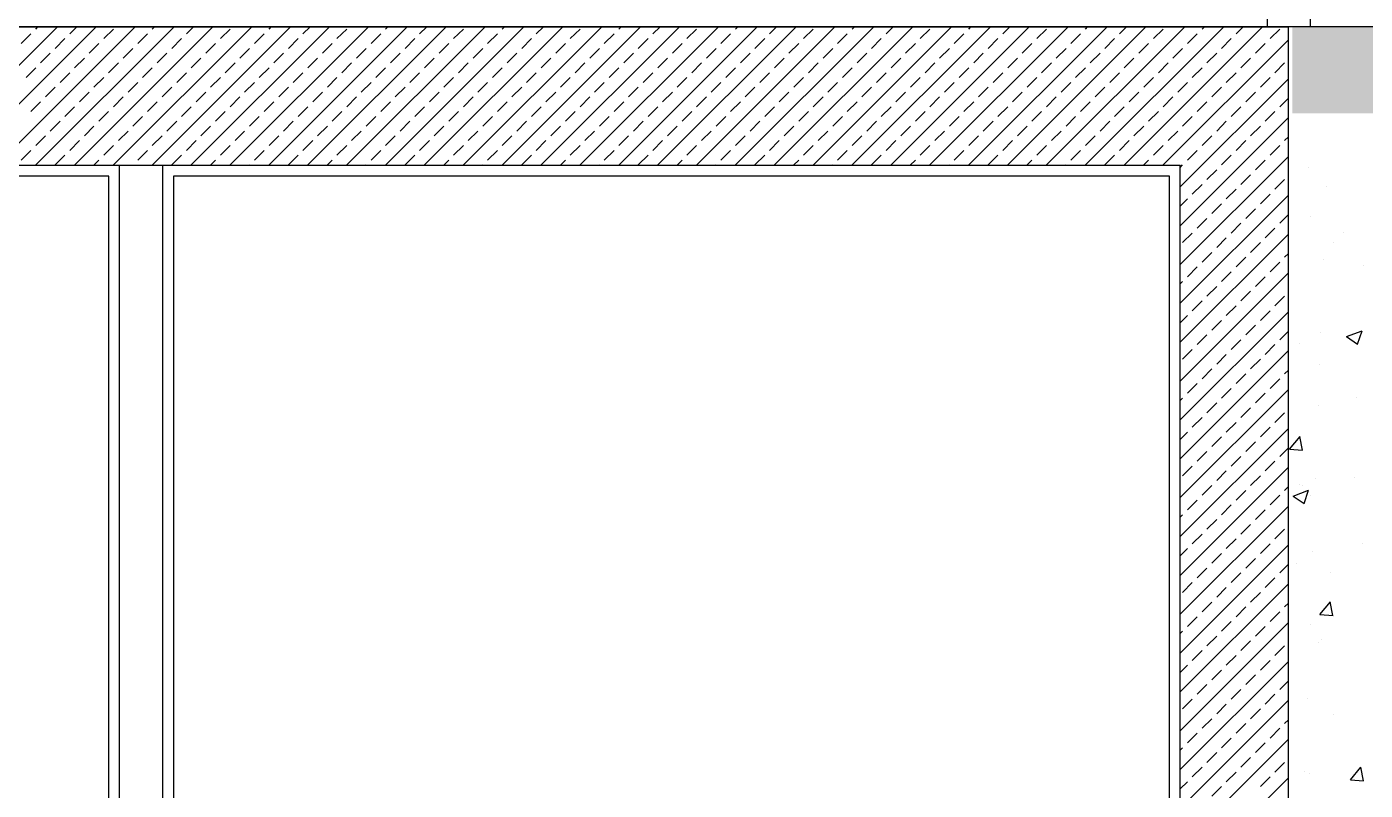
# Model space of a CAD drawing. Header units: millimetres. Extents: x 43168.9 to 43194.6, y -25545.1 to -25543.4.
# Drawn here: x 43184.9421 to 43185.0658, y -25544.4971 to -25544.4266 of the extents above; entities that cross this region are included whole.
import ezdxf

# ---------------------------------------------------------------- set-up
doc = ezdxf.new("R2010")
doc.units = ezdxf.units.MM
doc.header["$LTSCALE"] = 200
doc.linetypes.add('kesit_$0$HIDDEN2', pattern=[0.1875, 0.125, -0.0625])
for name, color, linetype in [('cam_sgh', 1, 'Continuous'), ('duv_sgh', 4, 'Continuous'), ('kesit_$0$izd-alt_sgh', 8, 'kesit_$0$HIDDEN2'), ('kolon-b.a_sgh', 6, 'Continuous'), ('olcuaks_sgh', 41, 'Continuous'), ('siva_sgh', 145, 'Continuous'), ('tarama-betonarme_sgh', 223, 'Continuous'), ('tarama-zemin_sgh', 197, 'Continuous')]:
    doc.layers.add(name, color=color, linetype=linetype)

msp = doc.modelspace()

# ---------------------------------------------------------------- hatches: boundary and pattern name
at = {"layer": 'olcuaks_sgh'}
h = msp.add_hatch(color=252, dxfattribs=at)
h.dxf.hatch_style = 1
h.paths.add_polyline_path([(43185.17909, -25544.42656), (43185.05906, -25544.42656), (43185.05906, -25544.43456), (43185.17909, -25544.43456)])

# ---------------------------------------------------------------- linework, layer by layer
at = {"layer": 'cam_sgh'}
for p, q in [((43185.05671, -25544.14836), (43185.05671, -25544.42656)), ((43185.06071, -25544.14836), (43185.06071, -25544.42656))]:
    msp.add_line(p, q, dxfattribs=at)
at = {"layer": 'duv_sgh'}
for p, q in [((43184.95069, -25544.58656), (43184.95069, -25544.43936)), ((43184.95469, -25544.58656), (43184.95469, -25544.43936))]:
    msp.add_line(p, q, dxfattribs=at)
at = {"layer": 'kesit_$0$izd-alt_sgh'}
msp.add_line((43185.17869, -25544.42656), (43183.58059, -25544.42656), dxfattribs=at)
at = {"layer": 'kolon-b.a_sgh'}
for p, q in [((43184.56929, -25544.42656), (43185.05869, -25544.42656)), ((43185.05869, -25544.78256), (43185.05869, -25544.42656)), ((43184.57529, -25544.43936), (43185.04869, -25544.43936)), ((43185.04869, -25544.74656), (43185.04869, -25544.43936))]:
    msp.add_line(p, q, dxfattribs=at)
at = {"layer": 'siva_sgh'}
for p, q in [((43184.94969, -25544.44036), (43184.57629, -25544.44036)), ((43184.94969, -25544.59356), (43184.94969, -25544.44036)), ((43185.04769, -25544.44036), (43184.95569, -25544.44036)), ((43184.95569, -25544.44036), (43184.95569, -25544.58656)), ((43185.04769, -25544.58656), (43185.04769, -25544.44036))]:
    msp.add_line(p, q, dxfattribs=at)
at = {"layer": 'tarama-betonarme_sgh'}
for p, q in [((43184.93215, -25544.43936), (43184.94495, -25544.42656)), ((43184.93574, -25544.43936), (43184.94854, -25544.42656)), ((43184.93933, -25544.43936), (43184.95213, -25544.42656)), ((43184.9416, -25544.42811), (43184.9425, -25544.42722)), ((43184.94293, -25544.43936), (43184.95573, -25544.42656)), ((43184.94295, -25544.42677), (43184.94315, -25544.42656)), ((43184.94609, -25544.42722), (43184.94675, -25544.42656)), ((43184.94652, -25544.43936), (43184.95932, -25544.42656)), ((43184.94923, -25544.42766), (43184.95013, -25544.42677)), ((43184.95011, -25544.43936), (43184.96291, -25544.42656)), ((43184.95237, -25544.42811), (43184.95327, -25544.42722)), ((43184.9537, -25544.43936), (43184.9665, -25544.42656)), ((43184.95372, -25544.42677), (43184.95393, -25544.42656)), ((43184.95687, -25544.42722), (43184.95752, -25544.42656)), ((43184.95729, -25544.43936), (43184.97009, -25544.42656)), ((43184.96001, -25544.42766), (43184.96091, -25544.42677)), ((43184.96089, -25544.43936), (43184.97369, -25544.42656)), ((43184.96315, -25544.42811), (43184.96405, -25544.42722)), ((43184.96448, -25544.43936), (43184.97728, -25544.42656)), ((43184.9645, -25544.42677), (43184.96471, -25544.42656)), ((43184.96764, -25544.42722), (43184.9683, -25544.42656)), ((43184.96807, -25544.43936), (43184.98087, -25544.42656)), ((43184.97078, -25544.42766), (43184.97168, -25544.42677)), ((43184.97166, -25544.43936), (43184.98446, -25544.42656)), ((43184.97393, -25544.42811), (43184.97483, -25544.42722)), ((43184.97525, -25544.43936), (43184.98805, -25544.42656)), ((43184.97527, -25544.42677), (43184.97548, -25544.42656)), ((43184.97842, -25544.42722), (43184.97907, -25544.42656)), ((43184.97885, -25544.43936), (43184.99165, -25544.42656)), ((43184.98156, -25544.42766), (43184.98246, -25544.42677)), ((43184.98244, -25544.43936), (43184.99524, -25544.42656)), ((43184.9847, -25544.42811), (43184.9856, -25544.42722)), ((43184.98603, -25544.43936), (43184.99883, -25544.42656)), ((43184.98605, -25544.42677), (43184.98626, -25544.42656)), ((43184.98919, -25544.42722), (43184.98985, -25544.42656)), ((43184.98962, -25544.43936), (43185.00242, -25544.42656)), ((43184.99234, -25544.42766), (43184.99324, -25544.42677)), ((43184.99322, -25544.43936), (43185.00602, -25544.42656)), ((43184.99548, -25544.42811), (43184.99638, -25544.42722)), ((43184.99681, -25544.43936), (43185.00961, -25544.42656)), ((43184.99683, -25544.42677), (43184.99703, -25544.42656)), ((43184.99997, -25544.42722), (43185.00063, -25544.42656)), ((43185.0004, -25544.43936), (43185.0132, -25544.42656)), ((43185.00311, -25544.42766), (43185.00401, -25544.42677)), ((43185.00399, -25544.43936), (43185.01679, -25544.42656)), ((43185.00626, -25544.42811), (43185.00715, -25544.42722)), ((43185.00758, -25544.43936), (43185.02038, -25544.42656)), ((43185.0076, -25544.42677), (43185.00781, -25544.42656)), ((43185.01075, -25544.42722), (43185.0114, -25544.42656)), ((43185.01118, -25544.43936), (43185.02398, -25544.42656)), ((43185.01389, -25544.42766), (43185.01479, -25544.42677)), ((43185.01477, -25544.43936), (43185.02757, -25544.42656)), ((43185.01703, -25544.42811), (43185.01793, -25544.42722)), ((43185.01836, -25544.43936), (43185.03116, -25544.42656)), ((43185.01838, -25544.42677), (43185.01859, -25544.42656)), ((43185.02152, -25544.42722), (43185.02218, -25544.42656)), ((43185.02195, -25544.43936), (43185.03475, -25544.42656)), ((43185.02467, -25544.42766), (43185.02556, -25544.42677)), ((43185.02554, -25544.43936), (43185.03834, -25544.42656)), ((43185.02781, -25544.42811), (43185.02871, -25544.42722)), ((43185.02914, -25544.43936), (43185.04194, -25544.42656)), ((43185.02916, -25544.42677), (43185.02936, -25544.42656)), ((43185.0323, -25544.42722), (43185.03296, -25544.42656)), ((43185.03273, -25544.43936), (43185.04553, -25544.42656)), ((43185.03544, -25544.42766), (43185.03634, -25544.42677)), ((43185.03632, -25544.43936), (43185.04912, -25544.42656)), ((43185.03859, -25544.42811), (43185.03948, -25544.42722)), ((43185.03991, -25544.43936), (43185.05271, -25544.42656)), ((43185.03993, -25544.42677), (43185.04014, -25544.42656)), ((43185.04308, -25544.42722), (43185.04373, -25544.42656)), ((43185.0435, -25544.43936), (43185.0563, -25544.42656)), ((43185.04622, -25544.42766), (43185.04712, -25544.42677)), ((43185.04936, -25544.42811), (43185.05026, -25544.42722)), ((43185.05071, -25544.42677), (43185.05092, -25544.42656)), ((43185.05385, -25544.42722), (43185.05451, -25544.42656)), ((43185.05699, -25544.42766), (43185.05789, -25544.42677)), ((43184.94474, -25544.42856), (43184.94564, -25544.42766)), ((43184.94788, -25544.42901), (43184.94878, -25544.42811)), ((43184.95103, -25544.42946), (43184.95193, -25544.42856)), ((43184.95552, -25544.42856), (43184.95642, -25544.42766)), ((43184.95866, -25544.42901), (43184.95956, -25544.42811)), ((43184.9618, -25544.42946), (43184.9627, -25544.42856)), ((43184.96629, -25544.42856), (43184.96719, -25544.42766)), ((43184.96944, -25544.42901), (43184.97034, -25544.42811)), ((43184.97258, -25544.42946), (43184.97348, -25544.42856)), ((43184.97707, -25544.42856), (43184.97797, -25544.42766)), ((43184.98021, -25544.42901), (43184.98111, -25544.42811)), ((43184.98336, -25544.42946), (43184.98425, -25544.42856)), ((43184.98785, -25544.42856), (43184.98874, -25544.42766)), ((43184.99099, -25544.42901), (43184.99189, -25544.42811)), ((43184.99413, -25544.42946), (43184.99503, -25544.42856)), ((43184.99862, -25544.42856), (43184.99952, -25544.42766)), ((43185.00177, -25544.42901), (43185.00266, -25544.42811)), ((43185.00491, -25544.42946), (43185.00581, -25544.42856)), ((43185.0094, -25544.42856), (43185.0103, -25544.42766)), ((43185.01254, -25544.42901), (43185.01344, -25544.42811)), ((43185.01569, -25544.42946), (43185.01658, -25544.42856)), ((43185.02018, -25544.42856), (43185.02107, -25544.42766)), ((43185.02332, -25544.42901), (43185.02422, -25544.42811)), ((43185.02646, -25544.42946), (43185.02736, -25544.42856)), ((43185.03095, -25544.42856), (43185.03185, -25544.42766)), ((43185.0341, -25544.42901), (43185.03499, -25544.42811)), ((43185.03724, -25544.42946), (43185.03814, -25544.42856)), ((43185.04173, -25544.42856), (43185.04263, -25544.42766)), ((43185.04487, -25544.42901), (43185.04577, -25544.42811)), ((43185.0471, -25544.43936), (43185.05869, -25544.42776)), ((43185.04801, -25544.42946), (43185.04891, -25544.42856)), ((43185.0525, -25544.42856), (43185.0534, -25544.42766)), ((43185.05565, -25544.42901), (43185.05655, -25544.42811)), ((43184.94339, -25544.42991), (43184.94429, -25544.42901)), ((43184.94654, -25544.43036), (43184.94744, -25544.42946)), ((43184.94968, -25544.43081), (43184.95058, -25544.42991)), ((43184.95417, -25544.42991), (43184.95507, -25544.42901)), ((43184.95731, -25544.43036), (43184.95821, -25544.42946)), ((43184.96046, -25544.43081), (43184.96136, -25544.42991)), ((43184.96495, -25544.42991), (43184.96585, -25544.42901)), ((43184.96809, -25544.43036), (43184.96899, -25544.42946)), ((43184.97123, -25544.43081), (43184.97213, -25544.42991)), ((43184.97572, -25544.42991), (43184.97662, -25544.42901)), ((43184.97887, -25544.43036), (43184.97976, -25544.42946)), ((43184.98201, -25544.43081), (43184.98291, -25544.42991)), ((43184.9865, -25544.42991), (43184.9874, -25544.42901)), ((43184.98964, -25544.43036), (43184.99054, -25544.42946)), ((43184.99279, -25544.43081), (43184.99368, -25544.42991)), ((43184.99728, -25544.42991), (43184.99817, -25544.42901)), ((43185.00042, -25544.43036), (43185.00132, -25544.42946)), ((43185.00356, -25544.43081), (43185.00446, -25544.42991)), ((43185.00805, -25544.42991), (43185.00895, -25544.42901)), ((43185.0112, -25544.43036), (43185.01209, -25544.42946)), ((43185.01434, -25544.43081), (43185.01524, -25544.42991)), ((43185.01883, -25544.42991), (43185.01973, -25544.42901)), ((43185.02197, -25544.43036), (43185.02287, -25544.42946)), ((43185.02512, -25544.43081), (43185.02601, -25544.42991)), ((43185.02961, -25544.42991), (43185.0305, -25544.42901)), ((43185.03275, -25544.43036), (43185.03365, -25544.42946)), ((43185.03589, -25544.43081), (43185.03679, -25544.42991)), ((43185.04038, -25544.42991), (43185.04128, -25544.42901)), ((43185.04352, -25544.43036), (43185.04442, -25544.42946)), ((43185.04667, -25544.43081), (43185.04757, -25544.42991)), ((43185.05116, -25544.42991), (43185.05206, -25544.42901)), ((43185.0543, -25544.43036), (43185.0552, -25544.42946)), ((43185.05744, -25544.43081), (43185.05834, -25544.42991)), ((43184.94205, -25544.43126), (43184.94295, -25544.43036)), ((43184.94519, -25544.43171), (43184.94609, -25544.43081)), ((43184.95282, -25544.43126), (43184.95372, -25544.43036)), ((43184.95597, -25544.43171), (43184.95687, -25544.43081)), ((43184.9636, -25544.43126), (43184.9645, -25544.43036)), ((43184.96674, -25544.43171), (43184.96764, -25544.43081)), ((43184.97438, -25544.43126), (43184.97527, -25544.43036)), ((43184.97752, -25544.43171), (43184.97842, -25544.43081)), ((43184.98515, -25544.43126), (43184.98605, -25544.43036)), ((43184.9883, -25544.43171), (43184.98919, -25544.43081)), ((43184.99593, -25544.43126), (43184.99683, -25544.43036)), ((43184.99907, -25544.43171), (43184.99997, -25544.43081)), ((43185.00671, -25544.43126), (43185.0076, -25544.43036)), ((43185.00985, -25544.43171), (43185.01075, -25544.43081)), ((43185.01748, -25544.43126), (43185.01838, -25544.43036)), ((43185.02062, -25544.43171), (43185.02152, -25544.43081)), ((43185.02826, -25544.43126), (43185.02916, -25544.43036)), ((43185.0314, -25544.43171), (43185.0323, -25544.43081)), ((43185.03903, -25544.43126), (43185.03993, -25544.43036)), ((43185.04218, -25544.43171), (43185.04308, -25544.43081)), ((43185.04981, -25544.43126), (43185.05071, -25544.43036)), ((43185.05295, -25544.43171), (43185.05385, -25544.43081)), ((43184.94384, -25544.43305), (43184.94474, -25544.43215)), ((43184.94833, -25544.43215), (43184.94923, -25544.43126)), ((43184.95148, -25544.4326), (43184.95237, -25544.43171)), ((43184.95462, -25544.43305), (43184.95552, -25544.43215)), ((43184.95911, -25544.43215), (43184.96001, -25544.43126)), ((43184.96225, -25544.4326), (43184.96315, -25544.43171)), ((43184.9654, -25544.43305), (43184.96629, -25544.43215)), ((43184.96989, -25544.43215), (43184.97078, -25544.43126)), ((43184.97303, -25544.4326), (43184.97393, -25544.43171)), ((43184.97617, -25544.43305), (43184.97707, -25544.43215)), ((43184.98066, -25544.43215), (43184.98156, -25544.43126)), ((43184.98381, -25544.4326), (43184.9847, -25544.43171)), ((43184.98695, -25544.43305), (43184.98785, -25544.43215)), ((43184.99144, -25544.43215), (43184.99234, -25544.43126)), ((43184.99458, -25544.4326), (43184.99548, -25544.43171)), ((43184.99773, -25544.43305), (43184.99862, -25544.43215)), ((43185.00222, -25544.43215), (43185.00311, -25544.43126)), ((43185.00536, -25544.4326), (43185.00626, -25544.43171)), ((43185.0085, -25544.43305), (43185.0094, -25544.43215)), ((43185.01299, -25544.43215), (43185.01389, -25544.43126)), ((43185.01613, -25544.4326), (43185.01703, -25544.43171)), ((43185.01928, -25544.43305), (43185.02018, -25544.43215)), ((43185.02377, -25544.43215), (43185.02467, -25544.43126)), ((43185.02691, -25544.4326), (43185.02781, -25544.43171)), ((43185.03005, -25544.43305), (43185.03095, -25544.43215)), ((43185.03454, -25544.43215), (43185.03544, -25544.43126)), ((43185.03769, -25544.4326), (43185.03859, -25544.43171)), ((43185.04083, -25544.43305), (43185.04173, -25544.43215)), ((43185.04532, -25544.43215), (43185.04622, -25544.43126)), ((43185.04846, -25544.4326), (43185.04936, -25544.43171)), ((43185.04869, -25544.44136), (43185.05869, -25544.43136)), ((43185.05161, -25544.43305), (43185.0525, -25544.43215)), ((43185.0561, -25544.43215), (43185.05699, -25544.43126)), ((43184.9425, -25544.4344), (43184.94339, -25544.4335)), ((43184.94699, -25544.4335), (43184.94788, -25544.4326)), ((43184.95013, -25544.43395), (43184.95103, -25544.43305)), ((43184.95327, -25544.4344), (43184.95417, -25544.4335)), ((43184.95776, -25544.4335), (43184.95866, -25544.4326)), ((43184.96091, -25544.43395), (43184.9618, -25544.43305)), ((43184.96405, -25544.4344), (43184.96495, -25544.4335)), ((43184.96854, -25544.4335), (43184.96944, -25544.4326)), ((43184.97168, -25544.43395), (43184.97258, -25544.43305)), ((43184.97483, -25544.4344), (43184.97572, -25544.4335)), ((43184.97932, -25544.4335), (43184.98021, -25544.4326)), ((43184.98246, -25544.43395), (43184.98336, -25544.43305)), ((43184.9856, -25544.4344), (43184.9865, -25544.4335)), ((43184.99009, -25544.4335), (43184.99099, -25544.4326)), ((43184.99324, -25544.43395), (43184.99413, -25544.43305)), ((43184.99638, -25544.4344), (43184.99728, -25544.4335)), ((43185.00087, -25544.4335), (43185.00177, -25544.4326)), ((43185.00401, -25544.43395), (43185.00491, -25544.43305)), ((43185.00715, -25544.4344), (43185.00805, -25544.4335)), ((43185.01164, -25544.4335), (43185.01254, -25544.4326)), ((43185.01479, -25544.43395), (43185.01569, -25544.43305)), ((43185.01793, -25544.4344), (43185.01883, -25544.4335)), ((43185.02242, -25544.4335), (43185.02332, -25544.4326)), ((43185.02556, -25544.43395), (43185.02646, -25544.43305)), ((43185.02871, -25544.4344), (43185.02961, -25544.4335)), ((43185.0332, -25544.4335), (43185.0341, -25544.4326)), ((43185.03634, -25544.43395), (43185.03724, -25544.43305)), ((43185.03948, -25544.4344), (43185.04038, -25544.4335)), ((43185.04397, -25544.4335), (43185.04487, -25544.4326)), ((43185.04712, -25544.43395), (43185.04801, -25544.43305)), ((43185.05026, -25544.4344), (43185.05116, -25544.4335)), ((43185.05475, -25544.4335), (43185.05565, -25544.4326)), ((43185.05789, -25544.43395), (43185.05869, -25544.43315)), ((43184.94564, -25544.43485), (43184.94654, -25544.43395)), ((43184.94878, -25544.4353), (43184.94968, -25544.4344)), ((43184.95193, -25544.43575), (43184.95282, -25544.43485)), ((43184.95642, -25544.43485), (43184.95731, -25544.43395)), ((43184.95956, -25544.4353), (43184.96046, -25544.4344)), ((43184.9627, -25544.43575), (43184.9636, -25544.43485)), ((43184.96719, -25544.43485), (43184.96809, -25544.43395)), ((43184.97034, -25544.4353), (43184.97123, -25544.4344)), ((43184.97348, -25544.43575), (43184.97438, -25544.43485)), ((43184.97797, -25544.43485), (43184.97887, -25544.43395)), ((43184.98111, -25544.4353), (43184.98201, -25544.4344)), ((43184.98425, -25544.43575), (43184.98515, -25544.43485)), ((43184.98874, -25544.43485), (43184.98964, -25544.43395)), ((43184.99189, -25544.4353), (43184.99279, -25544.4344)), ((43184.99503, -25544.43575), (43184.99593, -25544.43485)), ((43184.99952, -25544.43485), (43185.00042, -25544.43395)), ((43185.00266, -25544.4353), (43185.00356, -25544.4344)), ((43185.00581, -25544.43575), (43185.00671, -25544.43485)), ((43185.0103, -25544.43485), (43185.0112, -25544.43395)), ((43185.01344, -25544.4353), (43185.01434, -25544.4344)), ((43185.01658, -25544.43575), (43185.01748, -25544.43485)), ((43185.02107, -25544.43485), (43185.02197, -25544.43395)), ((43185.02422, -25544.4353), (43185.02512, -25544.4344)), ((43185.02736, -25544.43575), (43185.02826, -25544.43485)), ((43185.03185, -25544.43485), (43185.03275, -25544.43395)), ((43185.03499, -25544.4353), (43185.03589, -25544.4344)), ((43185.03814, -25544.43575), (43185.03903, -25544.43485)), ((43185.04263, -25544.43485), (43185.04352, -25544.43395)), ((43185.04577, -25544.4353), (43185.04667, -25544.4344)), ((43185.04891, -25544.43575), (43185.04981, -25544.43485)), ((43185.0534, -25544.43485), (43185.0543, -25544.43395)), ((43185.05655, -25544.4353), (43185.05744, -25544.4344)), ((43184.94429, -25544.4362), (43184.94519, -25544.4353)), ((43184.94744, -25544.43664), (43184.94833, -25544.43575)), ((43184.95507, -25544.4362), (43184.95597, -25544.4353)), ((43184.95821, -25544.43664), (43184.95911, -25544.43575)), ((43184.96585, -25544.4362), (43184.96674, -25544.4353)), ((43184.96899, -25544.43664), (43184.96989, -25544.43575)), ((43184.97662, -25544.4362), (43184.97752, -25544.4353)), ((43184.97976, -25544.43664), (43184.98066, -25544.43575)), ((43184.9874, -25544.4362), (43184.9883, -25544.4353)), ((43184.99054, -25544.43664), (43184.99144, -25544.43575)), ((43184.99817, -25544.4362), (43184.99907, -25544.4353)), ((43185.00132, -25544.43664), (43185.00222, -25544.43575)), ((43185.00895, -25544.4362), (43185.00985, -25544.4353)), ((43185.01209, -25544.43664), (43185.01299, -25544.43575)), ((43185.01973, -25544.4362), (43185.02062, -25544.4353)), ((43185.02287, -25544.43664), (43185.02377, -25544.43575)), ((43185.0305, -25544.4362), (43185.0314, -25544.4353)), ((43185.03365, -25544.43664), (43185.03454, -25544.43575)), ((43185.04128, -25544.4362), (43185.04218, -25544.4353)), ((43185.04442, -25544.43664), (43185.04532, -25544.43575)), ((43185.04869, -25544.44495), (43185.05869, -25544.43495)), ((43185.05206, -25544.4362), (43185.05295, -25544.4353)), ((43185.0552, -25544.43664), (43185.0561, -25544.43575)), ((43184.94295, -25544.43754), (43184.94384, -25544.43664)), ((43184.94609, -25544.43799), (43184.94699, -25544.43709)), ((43184.95058, -25544.43709), (43184.95148, -25544.4362)), ((43184.95372, -25544.43754), (43184.95462, -25544.43664)), ((43184.95687, -25544.43799), (43184.95776, -25544.43709)), ((43184.96136, -25544.43709), (43184.96225, -25544.4362)), ((43184.9645, -25544.43754), (43184.9654, -25544.43664)), ((43184.96764, -25544.43799), (43184.96854, -25544.43709)), ((43184.97213, -25544.43709), (43184.97303, -25544.4362)), ((43184.97527, -25544.43754), (43184.97617, -25544.43664)), ((43184.97842, -25544.43799), (43184.97932, -25544.43709)), ((43184.98291, -25544.43709), (43184.98381, -25544.4362)), ((43184.98605, -25544.43754), (43184.98695, -25544.43664)), ((43184.98919, -25544.43799), (43184.99009, -25544.43709)), ((43184.99368, -25544.43709), (43184.99458, -25544.4362)), ((43184.99683, -25544.43754), (43184.99773, -25544.43664)), ((43184.99997, -25544.43799), (43185.00087, -25544.43709)), ((43185.00446, -25544.43709), (43185.00536, -25544.4362)), ((43185.0076, -25544.43754), (43185.0085, -25544.43664)), ((43185.01075, -25544.43799), (43185.01164, -25544.43709)), ((43185.01524, -25544.43709), (43185.01613, -25544.4362)), ((43185.01838, -25544.43754), (43185.01928, -25544.43664)), ((43185.02152, -25544.43799), (43185.02242, -25544.43709)), ((43185.02601, -25544.43709), (43185.02691, -25544.4362)), ((43185.02916, -25544.43754), (43185.03005, -25544.43664)), ((43185.0323, -25544.43799), (43185.0332, -25544.43709)), ((43185.03679, -25544.43709), (43185.03769, -25544.4362)), ((43185.03993, -25544.43754), (43185.04083, -25544.43664)), ((43185.04308, -25544.43799), (43185.04397, -25544.43709)), ((43185.04757, -25544.43709), (43185.04846, -25544.4362)), ((43185.05071, -25544.43754), (43185.05161, -25544.43664)), ((43185.05385, -25544.43799), (43185.05475, -25544.43709)), ((43185.05834, -25544.43709), (43185.05869, -25544.43675)), ((43184.9416, -25544.43889), (43184.9425, -25544.43799)), ((43184.94474, -25544.43934), (43184.94564, -25544.43844)), ((43184.94923, -25544.43844), (43184.95013, -25544.43754)), ((43184.95237, -25544.43889), (43184.95327, -25544.43799)), ((43184.95552, -25544.43934), (43184.95642, -25544.43844)), ((43184.96001, -25544.43844), (43184.96091, -25544.43754)), ((43184.96315, -25544.43889), (43184.96405, -25544.43799)), ((43184.96629, -25544.43934), (43184.96719, -25544.43844)), ((43184.97078, -25544.43844), (43184.97168, -25544.43754)), ((43184.97393, -25544.43889), (43184.97483, -25544.43799)), ((43184.97707, -25544.43934), (43184.97797, -25544.43844)), ((43184.98156, -25544.43844), (43184.98246, -25544.43754)), ((43184.9847, -25544.43889), (43184.9856, -25544.43799)), ((43184.98785, -25544.43934), (43184.98874, -25544.43844)), ((43184.99234, -25544.43844), (43184.99324, -25544.43754)), ((43184.99548, -25544.43889), (43184.99638, -25544.43799)), ((43184.99862, -25544.43934), (43184.99952, -25544.43844)), ((43185.00311, -25544.43844), (43185.00401, -25544.43754)), ((43185.00626, -25544.43889), (43185.00715, -25544.43799)), ((43185.0094, -25544.43934), (43185.0103, -25544.43844)), ((43185.01389, -25544.43844), (43185.01479, -25544.43754)), ((43185.01703, -25544.43889), (43185.01793, -25544.43799)), ((43185.02018, -25544.43934), (43185.02107, -25544.43844)), ((43185.02467, -25544.43844), (43185.02556, -25544.43754)), ((43185.02781, -25544.43889), (43185.02871, -25544.43799)), ((43185.03095, -25544.43934), (43185.03185, -25544.43844)), ((43185.03544, -25544.43844), (43185.03634, -25544.43754)), ((43185.03859, -25544.43889), (43185.03948, -25544.43799)), ((43185.04173, -25544.43934), (43185.04263, -25544.43844)), ((43185.04622, -25544.43844), (43185.04712, -25544.43754)), ((43185.04869, -25544.44854), (43185.05869, -25544.43854)), ((43185.04936, -25544.43889), (43185.05026, -25544.43799)), ((43185.0525, -25544.43934), (43185.0534, -25544.43844)), ((43185.05699, -25544.43844), (43185.05789, -25544.43754)), ((43184.94831, -25544.43936), (43184.94878, -25544.43889)), ((43184.95191, -25544.43936), (43184.95193, -25544.43934)), ((43184.95909, -25544.43936), (43184.95956, -25544.43889)), ((43184.96268, -25544.43936), (43184.9627, -25544.43934)), ((43184.96987, -25544.43936), (43184.97034, -25544.43889)), ((43184.97346, -25544.43936), (43184.97348, -25544.43934)), ((43184.98064, -25544.43936), (43184.98111, -25544.43889)), ((43184.98423, -25544.43936), (43184.98425, -25544.43934)), ((43184.99142, -25544.43936), (43184.99189, -25544.43889)), ((43184.99501, -25544.43936), (43184.99503, -25544.43934)), ((43185.0022, -25544.43936), (43185.00266, -25544.43889)), ((43185.00579, -25544.43936), (43185.00581, -25544.43934)), ((43185.01297, -25544.43936), (43185.01344, -25544.43889)), ((43185.01656, -25544.43936), (43185.01658, -25544.43934)), ((43185.02375, -25544.43936), (43185.02422, -25544.43889)), ((43185.02734, -25544.43936), (43185.02736, -25544.43934)), ((43185.03452, -25544.43936), (43185.03499, -25544.43889)), ((43185.03812, -25544.43936), (43185.03814, -25544.43934)), ((43185.0453, -25544.43936), (43185.04577, -25544.43889)), ((43185.04869, -25544.43956), (43185.04891, -25544.43934)), ((43185.05116, -25544.44069), (43185.05206, -25544.43979)), ((43185.05565, -25544.43979), (43185.05655, -25544.43889)), ((43185.0543, -25544.44113), (43185.0552, -25544.44024)), ((43185.05744, -25544.44158), (43185.05834, -25544.44069)), ((43185.04869, -25544.45213), (43185.05869, -25544.44213)), ((43185.04981, -25544.44203), (43185.05071, -25544.44113)), ((43185.05295, -25544.44248), (43185.05385, -25544.44158)), ((43185.0561, -25544.44293), (43185.05699, -25544.44203)), ((43185.04869, -25544.44315), (43185.04936, -25544.44248)), ((43185.05161, -25544.44383), (43185.0525, -25544.44293)), ((43185.05475, -25544.44428), (43185.05565, -25544.44338)), ((43185.05026, -25544.44518), (43185.05116, -25544.44428)), ((43185.0534, -25544.44563), (43185.0543, -25544.44473)), ((43185.05789, -25544.44473), (43185.05869, -25544.44393)), ((43185.04869, -25544.45573), (43185.05869, -25544.44573)), ((43185.04891, -25544.44652), (43185.04981, -25544.44563)), ((43185.05655, -25544.44607), (43185.05744, -25544.44518)), ((43185.05206, -25544.44697), (43185.05295, -25544.44607)), ((43185.0552, -25544.44742), (43185.0561, -25544.44652)), ((43185.05071, -25544.44832), (43185.05161, -25544.44742)), ((43185.05385, -25544.44877), (43185.05475, -25544.44787)), ((43185.05699, -25544.44922), (43185.05789, -25544.44832)), ((43185.05834, -25544.44787), (43185.05869, -25544.44752)), ((43185.04869, -25544.45932), (43185.05869, -25544.44932)), ((43185.04936, -25544.44967), (43185.05026, -25544.44877)), ((43185.0525, -25544.45012), (43185.0534, -25544.44922)), ((43185.05565, -25544.45056), (43185.05655, -25544.44967)), ((43185.04869, -25544.45034), (43185.04891, -25544.45012)), ((43185.05116, -25544.45146), (43185.05206, -25544.45056)), ((43185.04981, -25544.45281), (43185.05071, -25544.45191)), ((43185.0543, -25544.45191), (43185.0552, -25544.45101)), ((43185.05744, -25544.45236), (43185.05834, -25544.45146)), ((43185.04869, -25544.46291), (43185.05869, -25544.45291)), ((43185.04869, -25544.45393), (43185.04936, -25544.45326)), ((43185.05295, -25544.45326), (43185.05385, -25544.45236)), ((43185.0561, -25544.45371), (43185.05699, -25544.45281)), ((43185.05161, -25544.45461), (43185.0525, -25544.45371)), ((43185.05475, -25544.45505), (43185.05565, -25544.45416)), ((43185.05026, -25544.45595), (43185.05116, -25544.45505)), ((43185.0534, -25544.4564), (43185.0543, -25544.4555)), ((43185.05789, -25544.4555), (43185.05869, -25544.45471)), ((43185.04869, -25544.4665), (43185.05869, -25544.4565)), ((43185.04891, -25544.4573), (43185.04981, -25544.4564)), ((43185.05206, -25544.45775), (43185.05295, -25544.45685)), ((43185.05655, -25544.45685), (43185.05744, -25544.45595)), ((43185.05071, -25544.4591), (43185.05161, -25544.4582)), ((43185.0552, -25544.4582), (43185.0561, -25544.4573)), ((43185.05834, -25544.45865), (43185.05869, -25544.4583)), ((43185.04936, -25544.46044), (43185.05026, -25544.45954)), ((43185.05385, -25544.45954), (43185.05475, -25544.45865)), ((43185.05699, -25544.45999), (43185.05789, -25544.4591)), ((43185.04869, -25544.47009), (43185.05869, -25544.46009)), ((43185.0525, -25544.46089), (43185.0534, -25544.45999)), ((43185.05565, -25544.46134), (43185.05655, -25544.46044)), ((43185.04869, -25544.46111), (43185.04891, -25544.46089)), ((43185.05116, -25544.46224), (43185.05206, -25544.46134)), ((43185.0543, -25544.46269), (43185.0552, -25544.46179)), ((43185.04981, -25544.46359), (43185.05071, -25544.46269)), ((43185.05295, -25544.46403), (43185.05385, -25544.46314)), ((43185.05744, -25544.46314), (43185.05834, -25544.46224)), ((43185.04869, -25544.47369), (43185.05869, -25544.46369)), ((43185.04869, -25544.46471), (43185.04936, -25544.46403)), ((43185.05161, -25544.46538), (43185.0525, -25544.46448)), ((43185.0561, -25544.46448), (43185.05699, -25544.46359)), ((43185.05475, -25544.46583), (43185.05565, -25544.46493)), ((43185.05789, -25544.46628), (43185.05869, -25544.46548)), ((43185.05026, -25544.46673), (43185.05116, -25544.46583)), ((43185.0534, -25544.46718), (43185.0543, -25544.46628)), ((43185.05655, -25544.46763), (43185.05744, -25544.46673)), ((43185.04869, -25544.47728), (43185.05869, -25544.46728)), ((43185.04891, -25544.46808), (43185.04981, -25544.46718)), ((43185.05206, -25544.46852), (43185.05295, -25544.46763)), ((43185.0552, -25544.46897), (43185.0561, -25544.46808)), ((43185.05071, -25544.46987), (43185.05161, -25544.46897)), ((43185.05385, -25544.47032), (43185.05475, -25544.46942)), ((43185.05834, -25544.46942), (43185.05869, -25544.46907)), ((43185.04936, -25544.47122), (43185.05026, -25544.47032)), ((43185.05699, -25544.47077), (43185.05789, -25544.46987)), ((43185.04869, -25544.48087), (43185.05869, -25544.47087)), ((43185.04869, -25544.47189), (43185.04891, -25544.47167)), ((43185.0525, -25544.47167), (43185.0534, -25544.47077)), ((43185.05565, -25544.47212), (43185.05655, -25544.47122)), ((43185.05116, -25544.47301), (43185.05206, -25544.47212)), ((43185.0543, -25544.47346), (43185.0552, -25544.47257)), ((43185.05744, -25544.47391), (43185.05834, -25544.47301)), ((43185.04869, -25544.48446), (43185.05869, -25544.47446)), ((43185.04981, -25544.47436), (43185.05071, -25544.47346)), ((43185.05295, -25544.47481), (43185.05385, -25544.47391)), ((43185.0561, -25544.47526), (43185.05699, -25544.47436)), ((43185.04869, -25544.47548), (43185.04936, -25544.47481)), ((43185.05161, -25544.47616), (43185.0525, -25544.47526)), ((43185.05026, -25544.4775), (43185.05116, -25544.47661)), ((43185.05475, -25544.47661), (43185.05565, -25544.47571)), ((43185.05789, -25544.47706), (43185.05869, -25544.47626)), ((43185.04869, -25544.48805), (43185.05869, -25544.47805)), ((43185.04891, -25544.47885), (43185.04981, -25544.47795)), ((43185.0534, -25544.47795), (43185.0543, -25544.47706)), ((43185.05655, -25544.4784), (43185.05744, -25544.4775)), ((43185.05206, -25544.4793), (43185.05295, -25544.4784)), ((43185.0552, -25544.47975), (43185.0561, -25544.47885)), ((43185.05071, -25544.48065), (43185.05161, -25544.47975)), ((43185.05385, -25544.4811), (43185.05475, -25544.4802)), ((43185.05834, -25544.4802), (43185.05869, -25544.47985)), ((43185.04869, -25544.49165), (43185.05869, -25544.48165)), ((43185.04936, -25544.482), (43185.05026, -25544.4811)), ((43185.0525, -25544.48244), (43185.0534, -25544.48155)), ((43185.05699, -25544.48155), (43185.05789, -25544.48065)), ((43185.04869, -25544.48267), (43185.04891, -25544.48244)), ((43185.05116, -25544.48379), (43185.05206, -25544.48289)), ((43185.05565, -25544.48289), (43185.05655, -25544.482)), ((43185.04981, -25544.48514), (43185.05071, -25544.48424)), ((43185.0543, -25544.48424), (43185.0552, -25544.48334)), ((43185.05744, -25544.48469), (43185.05834, -25544.48379)), ((43185.04869, -25544.49524), (43185.05869, -25544.48524)), ((43185.04869, -25544.48626), (43185.04936, -25544.48559)), ((43185.05295, -25544.48559), (43185.05385, -25544.48469)), ((43185.0561, -25544.48604), (43185.05699, -25544.48514)), ((43185.05161, -25544.48693), (43185.0525, -25544.48604)), ((43185.05475, -25544.48738), (43185.05565, -25544.48649)), ((43185.05026, -25544.48828), (43185.05116, -25544.48738)), ((43185.0534, -25544.48873), (43185.0543, -25544.48783)), ((43185.05789, -25544.48783), (43185.05869, -25544.48703)), ((43185.04869, -25544.49883), (43185.05869, -25544.48883)), ((43185.04891, -25544.48963), (43185.04981, -25544.48873)), ((43185.05206, -25544.49008), (43185.05295, -25544.48918)), ((43185.05655, -25544.48918), (43185.05744, -25544.48828)), ((43185.05071, -25544.49142), (43185.05161, -25544.49053)), ((43185.0552, -25544.49053), (43185.0561, -25544.48963)), ((43185.05385, -25544.49187), (43185.05475, -25544.49098)), ((43185.05699, -25544.49232), (43185.05789, -25544.49142)), ((43185.05834, -25544.49098), (43185.05869, -25544.49063)), ((43185.04869, -25544.50242), (43185.05869, -25544.49242)), ((43185.04936, -25544.49277), (43185.05026, -25544.49187)), ((43185.0525, -25544.49322), (43185.0534, -25544.49232)), ((43185.05565, -25544.49367), (43185.05655, -25544.49277)), ((43185.04869, -25544.49344), (43185.04891, -25544.49322)), ((43185.05116, -25544.49457), (43185.05206, -25544.49367)), ((43185.0543, -25544.49502), (43185.0552, -25544.49412)), ((43185.04981, -25544.49591), (43185.05071, -25544.49502)), ((43185.05295, -25544.49636), (43185.05385, -25544.49547)), ((43185.05744, -25544.49547), (43185.05834, -25544.49457)), ((43185.04869, -25544.50601), (43185.05869, -25544.49601)), ((43185.04869, -25544.49703), (43185.04936, -25544.49636)), ((43185.0561, -25544.49681), (43185.05699, -25544.49591)), ((43185.05161, -25544.49771), (43185.0525, -25544.49681))]:
    msp.add_line(p, q, dxfattribs=at)
at = {"layer": 'tarama-zemin_sgh'}
for p, q in [((43185.06053, -25544.43953), (43185.06053, -25544.43953)), ((43185.06217, -25544.44129), (43185.06217, -25544.44129)), ((43185.06075, -25544.44414), (43185.06075, -25544.44414)), ((43185.06374, -25544.44556), (43185.06374, -25544.44556)), ((43185.06288, -25544.44653), (43185.06288, -25544.44653)), ((43185.06192, -25544.44805), (43185.06192, -25544.44805)), ((43185.06562, -25544.44861), (43185.06562, -25544.44861)), ((43185.06407, -25544.45521), (43185.0655, -25544.45467)), ((43185.06508, -25544.4559), (43185.06549, -25544.45467)), ((43185.0597, -25544.45589), (43185.0597, -25544.45589)), ((43185.06167, -25544.45481), (43185.06167, -25544.45481)), ((43185.06407, -25544.45521), (43185.06508, -25544.4559)), ((43185.06153, -25544.45775), (43185.06153, -25544.45775)), ((43185.06143, -25544.46158), (43185.06143, -25544.46158)), ((43185.06502, -25544.46087), (43185.06502, -25544.46087)), ((43185.05878, -25544.46561), (43185.05976, -25544.46444)), ((43185.05998, -25544.46572), (43185.05974, -25544.46444)), ((43185.05878, -25544.46561), (43185.05999, -25544.46572)), ((43185.06476, -25544.46822), (43185.06476, -25544.46822)), ((43185.05913, -25544.46995), (43185.06055, -25544.4694)), ((43185.05968, -25544.46889), (43185.05968, -25544.46889)), ((43185.06003, -25544.469), (43185.06003, -25544.469)), ((43185.06014, -25544.47063), (43185.06055, -25544.4694)), ((43185.06118, -25544.46834), (43185.06118, -25544.46834)), ((43185.05913, -25544.46995), (43185.06014, -25544.47063)), ((43185.06069, -25544.46988), (43185.06069, -25544.46988)), ((43185.06556, -25544.47434), (43185.06556, -25544.47434)), ((43185.06093, -25544.47511), (43185.06093, -25544.47511)), ((43185.05942, -25544.47623), (43185.05942, -25544.47623)), ((43185.06255, -25544.47706), (43185.06255, -25544.47706)), ((43185.0616, -25544.48089), (43185.06257, -25544.47973)), ((43185.0628, -25544.481), (43185.06256, -25544.47973)), ((43185.06069, -25544.48187), (43185.06069, -25544.48187)), ((43185.0616, -25544.48089), (43185.06281, -25544.481)), ((43185.06147, -25544.48348), (43185.06147, -25544.48348)), ((43185.06177, -25544.48323), (43185.06177, -25544.48323)), ((43185.06044, -25544.48864), (43185.06044, -25544.48864)), ((43185.06287, -25544.49017), (43185.06287, -25544.49017)), ((43185.06019, -25544.4954), (43185.06019, -25544.4954)), ((43185.06441, -25544.49618), (43185.06539, -25544.49501)), ((43185.06562, -25544.49629), (43185.06538, -25544.49501)), ((43185.06063, -25544.49561), (43185.06063, -25544.49561)), ((43185.06441, -25544.49618), (43185.06563, -25544.49628))]:
    msp.add_line(p, q, dxfattribs=at)

doc.saveas('drawing.dxf')
